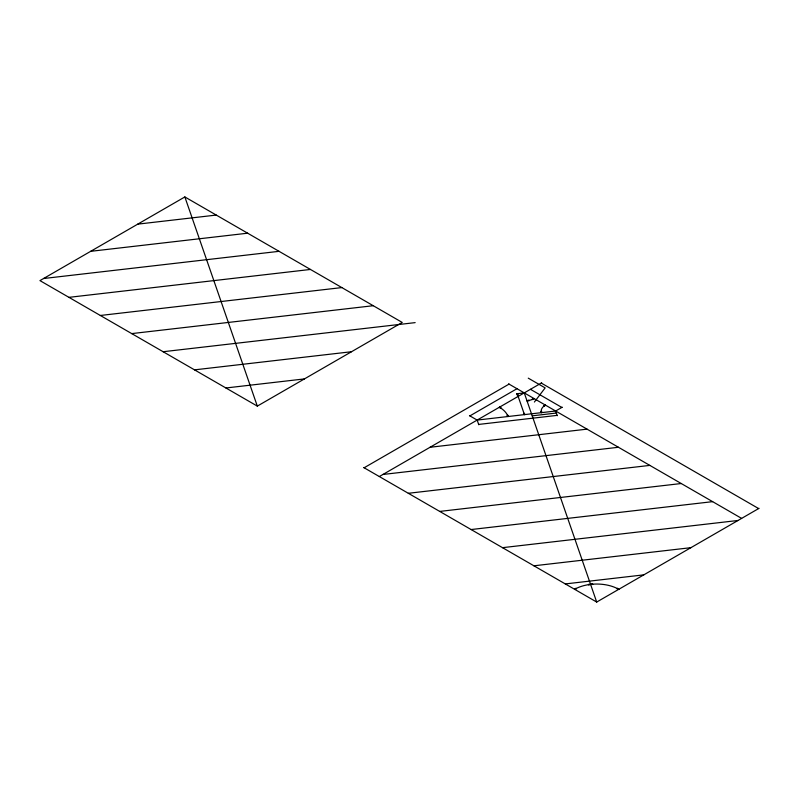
<?xml version="1.0" encoding="UTF-8"?>
<svg xmlns="http://www.w3.org/2000/svg" width="799" height="799" viewBox="0 0 799 799"><rect width="100%" height="100%" fill="white"/><g stroke="black" fill="none" stroke-linecap="round" stroke-linejoin="round"><path stroke-width="1.2" d="M508.014 416.519L508.044 415.28L507.035 415.42L508.014 416.519A31.471 18.167 0 0 0 499.405 407.23L501.203 407.899L500.444 408.309L499.405 407.23M517.203 393.707L517.103 394.936L518.122 394.816L517.203 393.707L524.454 414.621L524.553 413.383L523.535 413.502L524.454 414.621M541.462 412.654L541.722 411.425L540.693 411.505L541.462 412.654A14.462 8.35 0 0 1 545.417 405.113L543.67 405.822L544.459 406.212L545.417 405.113M534.401 402.037L545.138 387.895L528.259 378.147M364.134 467.775L509.043 384.109M469.902 415.889L516.993 388.704M574.641 589.312L575.799 588.274L576.508 588.713L574.641 589.312A31.211 18.017 0 0 1 618.776 589.312L617.617 588.274L616.908 588.713L618.776 589.312M534.102 398.581L532.863 399.59L532.184 399.13L534.102 398.581A13.923 8.04 0 0 1 526.98 400.778L529.118 400.738L528.838 400.169L526.98 400.778M184.859 196.944L39.95 280.609L257.318 406.112L402.237 322.446L184.859 196.944L257.318 406.112M524.254 392.888L379.335 476.554L596.703 602.056L741.622 518.391L524.254 392.888L596.703 602.056M524.464 392.768L541.682 382.831M555.854 410.896L562.276 407.19M741.832 518.271L759.05 508.324M478.661 424.429L557.153 415.37M532.194 415.83L556.354 413.043M137.768 224.139L216.259 215.071M90.667 251.325L247.66 233.198M43.575 278.521L279.061 251.325M68.934 297.348L310.451 269.453M100.334 315.475L341.852 287.58M131.725 333.602L373.253 305.707M163.126 351.73L415.17 322.626M194.527 369.857L351.51 351.73M225.917 387.984L304.419 378.916M516.623 393.767L523.964 392.928M477.153 420.084L555.645 411.016M430.062 447.27L587.045 429.143M382.961 474.466L618.446 447.27M408.319 493.293L649.847 465.398M439.72 511.42L681.237 483.525M471.12 529.547L712.638 501.652M502.511 547.675L737.996 520.479M533.912 565.802L690.905 547.675M565.312 583.929L643.804 574.861M541.263 383.071L758.631 508.563M530.456 389.313L561.857 407.44M508.623 383.87L524.044 392.768M469.482 415.65L476.943 419.964M363.715 467.535L379.126 476.434M555.704 411.185L557.273 415.7M477.213 420.254L478.781 424.768M590.591 584.379L588.683 584.948L588.444 584.369L592.718 584.478L592.548 583.889L590.591 584.379"/></g></svg>
